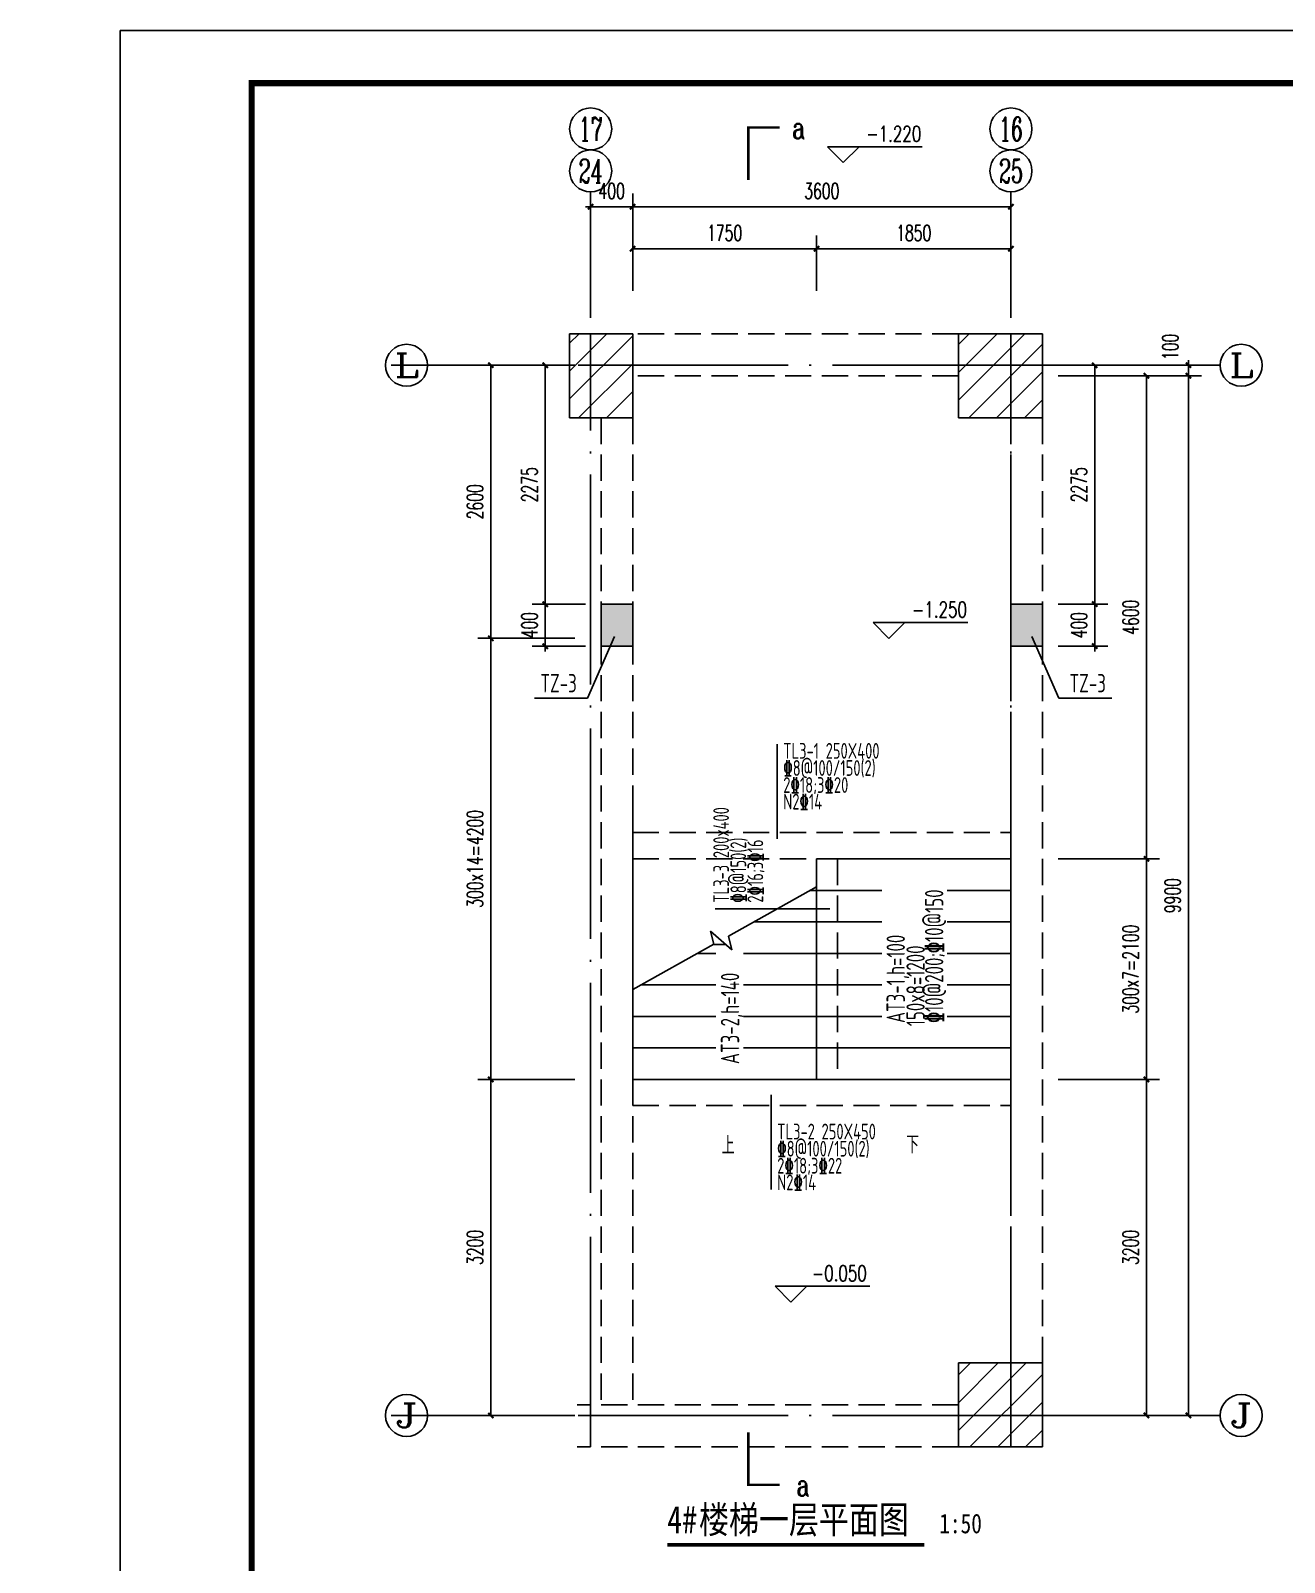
# Model space of a CAD drawing. Extents: x 239268 to 489116, y -316056 to -246175.
# Drawn here: x 369528 to 381459, y -295887 to -281302 of the extents above; entities that cross this region are included whole.
import ezdxf
from ezdxf.enums import TextEntityAlignment as Align

# ---------------------------------------------------------------- set-up
doc = ezdxf.new("R2010")
doc.units = 0
doc.header["$LTSCALE"] = 1000
doc.header["$MEASUREMENT"] = 0
doc.linetypes.add('DASH', pattern=[0.35, 0.25, -0.1])
doc.linetypes.add('DOTE', pattern=[2.42, 2, -0.2, 0.02, -0.2])
doc.layers.get('0').update_dxf_attribs({"linetype": 'CONTINUOUS'})
doc.layers.get('Defpoints').update_dxf_attribs({"color": 6, "linetype": 'CONTINUOUS'})
for name, color, linetype in [('3-ban', 84, 'CONTINUOUS'), ('3-HATCH', 8, 'CONTINUOUS'), ('3-liang-rein', 54, 'CONTINUOUS'), ('3-liang-s', 120, 'CONTINUOUS'), ('3-liang-xu', 120, 'DASH'), ('AXIS', 3, 'CONTINUOUS'), ('AXIS_TEXT', 7, 'CONTINUOUS'), ('COLUMN', 2, 'CONTINUOUS'), ('DIM_ELEV', 3, 'CONTINUOUS'), ('DIM_SYMB', 3, 'CONTINUOUS'), ('DOTE', 26, 'DOTE'), ('PUB_TEXT', 7, 'CONTINUOUS'), ('STAIR', 4, 'CONTINUOUS'), ('图框', 85, 'CONTINUOUS')]:
    doc.layers.add(name, color=color, linetype=linetype)
doc.styles.add('_TCH_AXIS', font='COMPLEX', dxfattribs={"bigfont": 'GBCBIG'})
doc.styles.add('_TCH_DIM', font='SIMPLEX', dxfattribs={"bigfont": 'GBCBIG'})
doc.styles.add('_TCH_LABEL', font='COMPLEX', dxfattribs={"bigfont": 'GBCBIG'})
doc.styles.add('COMPLEX', font='COMPLEX')
doc.styles.add('DIM_FONT', font='SIMPLEX.shx', dxfattribs={"width": 0.65})
doc.styles.add('TSSD_Rein', font='Tssdeng.shx', dxfattribs={"width": 0.7, "bigfont": 'hztxt.shx'})
doc.styles.add('房间名称', font='SIMHEI.TTF', dxfattribs={"width": 0.8})
doc.dimstyles.new('DIMN50', dxfattribs={"dimscale": 0.5, "dimtxt": 300, "dimasz": 100, "dimexe": 250, "dimexo": 300, "dimgap": 150, "dimtad": 1, "dimdec": 0, "dimzin": 0, "dimdsep": 46, "dimtxsty": 'DIM_FONT', "dimblk": 'ARCHTICK', "dimcen": 0.09, "dimclrt": 7, "dimazin": 2, "dimtfac": 1, "dimtdec": 0, "dimtix": 1, "dimtmove": 2, "dimatfit": 3, "dimfxl": 0, "dimtolj": 1, "dimtzin": 0, "dimarcsym": 0})

# ---------------------------------------------------------------- blocks, each defined once
blk = doc.blocks.new('_ArchTick')
at = {"color": 0, "linetype": 'ByBlock', "const_width": 0.4}
blk.add_lwpolyline([(-0.5, -0.5), (0.5, 0.5)], dxfattribs=at)
blk = doc.blocks.new('*D577')
at = {"layer": 'AXIS', "color": 0, "lineweight": -2}
for p, q in [((375257, -283367), (375257, -282854)), ((378857, -283367), (378857, -282854)), ((375257, -282979), (378857, -282979))]:
    blk.add_line(p, q, dxfattribs=at)
at = {"layer": 'Defpoints', "color": 0}
for p in [(378857, -282979), (375257, -283517), (378857, -283517)]:
    blk.add_point(p, dxfattribs=at)
at = {"layer": 'AXIS', "color": 0, "lineweight": -2, "xscale": 50, "yscale": 50, "zscale": 50, "rotation": 180}
blk.add_blockref('_ArchTick', (375257, -282979), dxfattribs=at)
at = {"layer": 'AXIS', "color": 0, "lineweight": -2, "xscale": 50, "yscale": 50, "zscale": 50}
blk.add_blockref('_ArchTick', (378857, -282979), dxfattribs=at)
at = {"layer": 'AXIS', "color": 7, "insert": (377057, -282829), "char_height": 150, "attachment_point": 5, "style": 'DIM_FONT'}
blk.add_mtext('\\A1;3600', dxfattribs=at)
blk = doc.blocks.new('*D578')
at = {"layer": 'AXIS', "color": 0, "lineweight": -2}
for p, q in [((374857, -283367), (374857, -282854)), ((375257, -283367), (375257, -282854)), ((374857, -282979), (374807, -282979)), ((374857, -282979), (375257, -282979)), ((375257, -282979), (375307, -282979))]:
    blk.add_line(p, q, dxfattribs=at)
at = {"layer": 'Defpoints', "color": 0}
for p in [(375257, -282979), (374857, -283517), (375257, -283517)]:
    blk.add_point(p, dxfattribs=at)
at = {"layer": 'AXIS', "color": 0, "lineweight": -2, "xscale": 50, "yscale": 50, "zscale": 50}
blk.add_blockref('_ArchTick', (374857, -282979), dxfattribs=at)
at = {"layer": 'AXIS', "color": 0, "lineweight": -2, "xscale": 50, "yscale": 50, "zscale": 50, "rotation": 180}
blk.add_blockref('_ArchTick', (375257, -282979), dxfattribs=at)
at = {"layer": 'AXIS', "color": 7, "insert": (375057, -282829), "char_height": 150, "attachment_point": 5, "style": 'DIM_FONT'}
blk.add_mtext('\\A1;400', dxfattribs=at)
blk = doc.blocks.new('*D579')
at = {"layer": 'AXIS', "color": 0, "lineweight": -2}
for p, q in [((377007, -283779), (377007, -283254)), ((377007, -283379), (378857, -283379)), ((378857, -283779), (378857, -283254))]:
    blk.add_line(p, q, dxfattribs=at)
at = {"layer": 'Defpoints', "color": 0}
for p in [(378857, -283379), (377007, -283929), (378857, -283929)]:
    blk.add_point(p, dxfattribs=at)
at = {"layer": 'AXIS', "color": 0, "lineweight": -2, "xscale": 50, "yscale": 50, "zscale": 50, "rotation": 180}
blk.add_blockref('_ArchTick', (377007, -283379), dxfattribs=at)
at = {"layer": 'AXIS', "color": 0, "lineweight": -2, "xscale": 50, "yscale": 50, "zscale": 50}
blk.add_blockref('_ArchTick', (378857, -283379), dxfattribs=at)
at = {"layer": 'AXIS', "color": 7, "insert": (377932, -283229), "char_height": 150, "attachment_point": 5, "style": 'DIM_FONT'}
blk.add_mtext('\\A1;1850', dxfattribs=at)
blk = doc.blocks.new('*D580')
at = {"layer": 'AXIS', "color": 0, "lineweight": -2}
for p, q in [((375257, -283779), (375257, -283254)), ((375257, -283379), (377007, -283379)), ((377007, -283779), (377007, -283254))]:
    blk.add_line(p, q, dxfattribs=at)
at = {"layer": 'Defpoints', "color": 0}
for p in [(377007, -283379), (375257, -283929), (377007, -283929)]:
    blk.add_point(p, dxfattribs=at)
at = {"layer": 'AXIS', "color": 0, "lineweight": -2, "xscale": 50, "yscale": 50, "zscale": 50, "rotation": 180}
blk.add_blockref('_ArchTick', (375257, -283379), dxfattribs=at)
at = {"layer": 'AXIS', "color": 0, "lineweight": -2, "xscale": 50, "yscale": 50, "zscale": 50}
blk.add_blockref('_ArchTick', (377007, -283379), dxfattribs=at)
at = {"layer": 'AXIS', "color": 7, "insert": (376132, -283229), "char_height": 150, "attachment_point": 5, "style": 'DIM_FONT'}
blk.add_mtext('\\A1;1750', dxfattribs=at)
blk = doc.blocks.new('*D642')
at = {"layer": 'AXIS', "color": 0, "lineweight": -2}
for p, q in [((374707, -291288), (373782, -291288)), ((373907, -294488), (373907, -291288)), ((374707, -294488), (373782, -294488))]:
    blk.add_line(p, q, dxfattribs=at)
at = {"layer": 'Defpoints', "color": 0}
for p in [(373907, -291288), (374857, -291288), (374857, -294488)]:
    blk.add_point(p, dxfattribs=at)
at = {"layer": 'AXIS', "color": 0, "lineweight": -2, "xscale": 50, "yscale": 50, "zscale": 50}
for p, rotation in [((373907, -291288), 90), ((373907, -294488), 270)]:
    blk.add_blockref('_ArchTick', p, dxfattribs=dict(at, rotation=rotation))
at = {"layer": 'AXIS', "color": 7, "insert": (373757, -292888), "char_height": 150, "attachment_point": 5, "rotation": 90, "style": 'DIM_FONT'}
blk.add_mtext('\\A1;3200', dxfattribs=at)
blk = doc.blocks.new('*D643')
at = {"layer": 'AXIS', "color": 0, "lineweight": -2}
for p, q in [((374707, -287088), (373782, -287088)), ((373907, -291288), (373907, -287088)), ((374707, -291288), (373782, -291288))]:
    blk.add_line(p, q, dxfattribs=at)
at = {"layer": 'Defpoints', "color": 0}
for p in [(373907, -287088), (374857, -287088), (374857, -291288)]:
    blk.add_point(p, dxfattribs=at)
at = {"layer": 'AXIS', "color": 0, "lineweight": -2, "xscale": 50, "yscale": 50, "zscale": 50}
for p, rotation in [((373907, -287088), 90), ((373907, -291288), 270)]:
    blk.add_blockref('_ArchTick', p, dxfattribs=dict(at, rotation=rotation))
at = {"layer": 'AXIS', "color": 7, "insert": (373757, -289188), "char_height": 150, "attachment_point": 5, "rotation": 90, "style": 'DIM_FONT'}
blk.add_mtext('\\A1;300x14=4200', dxfattribs=at)
blk = doc.blocks.new('*D644')
at = {"layer": 'AXIS', "color": 0, "lineweight": -2}
for p, q in [((374707, -284488), (373782, -284488)), ((373907, -287088), (373907, -284488)), ((374707, -287088), (373782, -287088))]:
    blk.add_line(p, q, dxfattribs=at)
at = {"layer": 'Defpoints', "color": 0}
for p in [(373907, -284488), (374857, -284488), (374857, -287088)]:
    blk.add_point(p, dxfattribs=at)
at = {"layer": 'AXIS', "color": 0, "lineweight": -2, "xscale": 50, "yscale": 50, "zscale": 50}
for p, rotation in [((373907, -284488), 90), ((373907, -287088), 270)]:
    blk.add_blockref('_ArchTick', p, dxfattribs=dict(at, rotation=rotation))
at = {"layer": 'AXIS', "color": 7, "insert": (373757, -285788), "char_height": 150, "attachment_point": 5, "rotation": 90, "style": 'DIM_FONT'}
blk.add_mtext('\\A1;2600', dxfattribs=at)
blk = doc.blocks.new('*D645')
at = {"layer": 'AXIS', "color": 0, "lineweight": -2}
for p, q in [((379307, -291288), (380271, -291288)), ((380146, -294488), (380146, -291288)), ((379307, -294488), (380271, -294488))]:
    blk.add_line(p, q, dxfattribs=at)
at = {"layer": 'Defpoints', "color": 0}
for p in [(379157, -291288), (380146, -291288), (379157, -294488)]:
    blk.add_point(p, dxfattribs=at)
at = {"layer": 'AXIS', "color": 0, "lineweight": -2, "xscale": 50, "yscale": 50, "zscale": 50}
for p, rotation in [((380146, -291288), 90), ((380146, -294488), 270)]:
    blk.add_blockref('_ArchTick', p, dxfattribs=dict(at, rotation=rotation))
at = {"layer": 'AXIS', "color": 7, "insert": (379996, -292888), "char_height": 150, "attachment_point": 5, "rotation": 90, "style": 'DIM_FONT'}
blk.add_mtext('\\A1;3200', dxfattribs=at)
blk = doc.blocks.new('*D646')
at = {"layer": 'AXIS', "color": 0, "lineweight": -2}
for p, q in [((379307, -289188), (380271, -289188)), ((380146, -291288), (380146, -289188)), ((379307, -291288), (380271, -291288))]:
    blk.add_line(p, q, dxfattribs=at)
at = {"layer": 'Defpoints', "color": 0}
for p in [(379157, -289188), (380146, -289188), (379157, -291288)]:
    blk.add_point(p, dxfattribs=at)
at = {"layer": 'AXIS', "color": 0, "lineweight": -2, "xscale": 50, "yscale": 50, "zscale": 50}
for p, rotation in [((380146, -289188), 90), ((380146, -291288), 270)]:
    blk.add_blockref('_ArchTick', p, dxfattribs=dict(at, rotation=rotation))
at = {"layer": 'AXIS', "color": 7, "insert": (379996, -290238), "char_height": 150, "attachment_point": 5, "rotation": 90, "style": 'DIM_FONT'}
blk.add_mtext('\\A1;300x7=2100', dxfattribs=at)
blk = doc.blocks.new('*D647')
at = {"layer": 'AXIS', "color": 0, "lineweight": -2}
for p, q in [((379307, -284588), (380271, -284588)), ((380146, -289188), (380146, -284588)), ((379307, -289188), (380271, -289188))]:
    blk.add_line(p, q, dxfattribs=at)
at = {"layer": 'Defpoints', "color": 0}
for p in [(379157, -284588), (380146, -284588), (379157, -289188)]:
    blk.add_point(p, dxfattribs=at)
at = {"layer": 'AXIS', "color": 0, "lineweight": -2, "xscale": 50, "yscale": 50, "zscale": 50}
for p, rotation in [((380146, -284588), 90), ((380146, -289188), 270)]:
    blk.add_blockref('_ArchTick', p, dxfattribs=dict(at, rotation=rotation))
at = {"layer": 'AXIS', "color": 7, "insert": (379996, -286888), "char_height": 150, "attachment_point": 5, "rotation": 90, "style": 'DIM_FONT'}
blk.add_mtext('\\A1;4600', dxfattribs=at)
blk = doc.blocks.new('*D429')
at = {"layer": 'AXIS', "color": 0, "lineweight": -2}
for p, q in [((379896, -284588), (380671, -284588)), ((380546, -294488), (380546, -284588)), ((379896, -294488), (380671, -294488))]:
    blk.add_line(p, q, dxfattribs=at)
at = {"layer": 'Defpoints', "color": 0}
for p in [(379746, -284588), (380546, -284588), (379746, -294488)]:
    blk.add_point(p, dxfattribs=at)
at = {"layer": 'AXIS', "color": 0, "lineweight": -2, "xscale": 50, "yscale": 50, "zscale": 50}
for p, rotation in [((380546, -284588), 90), ((380546, -294488), 270)]:
    blk.add_blockref('_ArchTick', p, dxfattribs=dict(at, rotation=rotation))
at = {"layer": 'AXIS', "color": 7, "insert": (380396, -289538), "char_height": 150, "attachment_point": 5, "rotation": 90, "style": 'DIM_FONT'}
blk.add_mtext('\\A1;9900', dxfattribs=at)
blk = doc.blocks.new('*D430')
at = {"layer": 'AXIS', "color": 0, "lineweight": -2}
for p, q in [((379896, -284488), (380671, -284488)), ((380546, -284488), (380546, -284438)), ((380546, -284588), (380546, -284488)), ((379896, -284588), (380671, -284588)), ((380546, -284588), (380546, -284638))]:
    blk.add_line(p, q, dxfattribs=at)
at = {"layer": 'Defpoints', "color": 0}
for p in [(379746, -284488), (380546, -284488), (379746, -284588)]:
    blk.add_point(p, dxfattribs=at)
at = {"layer": 'AXIS', "color": 0, "lineweight": -2, "xscale": 50, "yscale": 50, "zscale": 50}
for p, rotation in [((380546, -284488), 270), ((380546, -284588), 90)]:
    blk.add_blockref('_ArchTick', p, dxfattribs=dict(at, rotation=rotation))
at = {"layer": 'AXIS', "color": 7, "insert": (380374, -284313), "char_height": 150, "attachment_point": 5, "rotation": 90, "style": 'DIM_FONT'}
blk.add_mtext('\\A1;100', dxfattribs=at)
blk = doc.blocks.new('_AXISO')
blk.add_circle((0, 0), 0.5)
at = {"layer": 'AXIS_TEXT', "style": 'COMPLEX', "width": 1.041667}
blk.add_attdef('A', text='', height=0.56, dxfattribs=at).set_placement((-0.25, -0.28), (0.25, -0.28), align=Align.FIT)
blk = doc.blocks.new('TJAD_TK_A1')
at = {"layer": '图框'}
for p in [(1341.38, 950.45), (500.38, 356.45)]:
    blk.add_line(p, (500.38, 950.45), dxfattribs=at)
at = {"layer": '图框', "const_width": 1.2}
blk.add_lwpolyline([(1331.38, 940.45), (525.38, 940.45), (525.38, 366.45), (1331.38, 366.45)], close=True, dxfattribs=at)
blk = doc.blocks.new('*D769')
at = {"layer": '3-liang-s', "color": 0, "lineweight": -2}
for p, q in [((374707, -284488), (374300, -284488)), ((374425, -284488), (374425, -286763)), ((374807, -286763), (374300, -286763))]:
    blk.add_line(p, q, dxfattribs=at)
at = {"layer": 'Defpoints', "color": 0}
for p in [(374857, -284488), (374425, -286763), (374957, -286763)]:
    blk.add_point(p, dxfattribs=at)
at = {"layer": '3-liang-s', "color": 0, "lineweight": -2, "xscale": 50, "yscale": 50, "zscale": 50}
for p, rotation in [((374425, -284488), 90), ((374425, -286763), 270)]:
    blk.add_blockref('_ArchTick', p, dxfattribs=dict(at, rotation=rotation))
at = {"layer": '3-liang-s', "color": 7, "insert": (374275, -285626), "char_height": 150, "attachment_point": 5, "rotation": 90, "style": 'DIM_FONT'}
blk.add_mtext('\\A1;2275', dxfattribs=at)
blk = doc.blocks.new('*D770')
at = {"layer": '3-liang-s', "color": 0, "lineweight": -2}
for p, q in [((374425, -286763), (374425, -286713)), ((374807, -286763), (374300, -286763)), ((374425, -286763), (374425, -287163)), ((374807, -287163), (374300, -287163)), ((374425, -287163), (374425, -287213))]:
    blk.add_line(p, q, dxfattribs=at)
at = {"layer": 'Defpoints', "color": 0}
for p in [(374957, -286763), (374425, -287163), (374957, -287163)]:
    blk.add_point(p, dxfattribs=at)
at = {"layer": '3-liang-s', "color": 0, "lineweight": -2, "xscale": 50, "yscale": 50, "zscale": 50}
for p, rotation in [((374425, -286763), 270), ((374425, -287163), 90)]:
    blk.add_blockref('_ArchTick', p, dxfattribs=dict(at, rotation=rotation))
at = {"layer": '3-liang-s', "color": 7, "insert": (374275, -286963), "char_height": 150, "attachment_point": 5, "rotation": 90, "style": 'DIM_FONT'}
blk.add_mtext('\\A1;400', dxfattribs=at)
blk = doc.blocks.new('*D771')
at = {"layer": '3-liang-s', "color": 0, "lineweight": -2}
for p, q in [((379152, -284488), (379779, -284488)), ((379654, -284488), (379654, -286763)), ((379307, -286763), (379779, -286763))]:
    blk.add_line(p, q, dxfattribs=at)
at = {"layer": 'Defpoints', "color": 0}
for p in [(379002, -284488), (379157, -286763), (379654, -286763)]:
    blk.add_point(p, dxfattribs=at)
at = {"layer": '3-liang-s', "color": 0, "lineweight": -2, "xscale": 50, "yscale": 50, "zscale": 50}
for p, rotation in [((379654, -284488), 90), ((379654, -286763), 270)]:
    blk.add_blockref('_ArchTick', p, dxfattribs=dict(at, rotation=rotation))
at = {"layer": '3-liang-s', "color": 7, "insert": (379504, -285626), "char_height": 150, "attachment_point": 5, "rotation": 90, "style": 'DIM_FONT'}
blk.add_mtext('\\A1;2275', dxfattribs=at)
blk = doc.blocks.new('*D772')
at = {"layer": '3-liang-s', "color": 0, "lineweight": -2}
for p, q in [((379654, -286763), (379654, -286713)), ((379307, -286763), (379779, -286763)), ((379654, -286763), (379654, -287163)), ((379307, -287163), (379779, -287163)), ((379654, -287163), (379654, -287213))]:
    blk.add_line(p, q, dxfattribs=at)
at = {"layer": 'Defpoints', "color": 0}
for p in [(379157, -286763), (379157, -287163), (379654, -287163)]:
    blk.add_point(p, dxfattribs=at)
at = {"layer": '3-liang-s', "color": 0, "lineweight": -2, "xscale": 50, "yscale": 50, "zscale": 50}
for p, rotation in [((379654, -286763), 270), ((379654, -287163), 90)]:
    blk.add_blockref('_ArchTick', p, dxfattribs=dict(at, rotation=rotation))
at = {"layer": '3-liang-s', "color": 7, "insert": (379504, -286963), "char_height": 150, "attachment_point": 5, "rotation": 90, "style": 'DIM_FONT'}
blk.add_mtext('\\A1;400', dxfattribs=at)
blk = doc.blocks.new('*D830')
at = {"layer": '3-ban', "color": 0, "lineweight": -2}
for p, q in [((329696, -308558), (329088, -308558)), ((329213, -308558), (329213, -308508)), ((329213, -308558), (329213, -308668)), ((329806, -308668), (329088, -308668)), ((329213, -308668), (329213, -308718))]:
    blk.add_line(p, q, dxfattribs=at)
at = {"layer": '3-liang-s', "color": 0, "lineweight": -2}
for p, q in [((422981, -284372), (422606, -284372)), ((422731, -284372), (422731, -284322)), ((422731, -284472), (422731, -284372)), ((422981, -284472), (422606, -284472)), ((422731, -284472), (422731, -284522))]:
    blk.add_line(p, q, dxfattribs=at)
at = {"layer": 'Defpoints', "color": 0}
for p in [(422731, -284372), (423131, -284372), (423131, -284472), (329846, -308558), (329213, -308668), (329956, -308668)]:
    blk.add_point(p, dxfattribs=at)
at = {"layer": '3-ban', "color": 0, "lineweight": -2, "xscale": 50, "yscale": 50, "zscale": 50}
for p, rotation in [((329213, -308558), 270), ((329213, -308668), 90)]:
    blk.add_blockref('_ArchTick', p, dxfattribs=dict(at, rotation=rotation))
at = {"layer": '3-liang-s', "color": 0, "lineweight": -2, "xscale": 50, "yscale": 50, "zscale": 50}
for p, rotation in [((422731, -284372), 270), ((422731, -284472), 90)]:
    blk.add_blockref('_ArchTick', p, dxfattribs=dict(at, rotation=rotation))
at = {"layer": '3-ban', "color": 7, "insert": (328880, -308613), "char_height": 150, "attachment_point": 5, "rotation": 90, "style": 'DIM_FONT'}
blk.add_mtext('\\A1;50', dxfattribs=at)
at = {"layer": '3-liang-s', "color": 7, "insert": (422581, -284422), "char_height": 150, "attachment_point": 5, "rotation": 90, "style": 'DIM_FONT'}
blk.add_mtext('\\A1;100', dxfattribs=at)
blk = doc.blocks.new('*D831')
at = {"layer": '3-ban', "color": 0, "lineweight": -2}
for p, q in [((329806, -308668), (329088, -308668)), ((329213, -308668), (329213, -309108)), ((329916, -309108), (329088, -309108))]:
    blk.add_line(p, q, dxfattribs=at)
at = {"layer": '3-liang-s', "color": 0, "lineweight": -2}
for p, q in [((432013, -284372), (431638, -284372)), ((431763, -284872), (431763, -284372)), ((432013, -284872), (431638, -284872))]:
    blk.add_line(p, q, dxfattribs=at)
at = {"layer": 'Defpoints', "color": 0}
for p in [(431763, -284372), (432163, -284372), (432163, -284872), (329956, -308668), (329213, -309108), (330066, -309108)]:
    blk.add_point(p, dxfattribs=at)
at = {"layer": '3-ban', "color": 0, "lineweight": -2, "xscale": 50, "yscale": 50, "zscale": 50}
for p, rotation in [((329213, -308668), 90), ((329213, -309108), 270)]:
    blk.add_blockref('_ArchTick', p, dxfattribs=dict(at, rotation=rotation))
at = {"layer": '3-liang-s', "color": 0, "lineweight": -2, "xscale": 50, "yscale": 50, "zscale": 50}
for p, rotation in [((431763, -284372), 90), ((431763, -284872), 270)]:
    blk.add_blockref('_ArchTick', p, dxfattribs=dict(at, rotation=rotation))
at = {"layer": '3-ban', "color": 7, "insert": (329063, -308888), "char_height": 150, "attachment_point": 5, "rotation": 90, "style": 'DIM_FONT'}
blk.add_mtext('\\A1;200', dxfattribs=at)
at = {"layer": '3-liang-s', "color": 7, "insert": (431613, -284622), "char_height": 150, "attachment_point": 5, "rotation": 90, "style": 'DIM_FONT'}
blk.add_mtext('\\A1;500', dxfattribs=at)

msp = doc.modelspace()

# ---------------------------------------------------------------- hatches: boundary and pattern name
at = {"layer": '3-HATCH'}
h = msp.add_hatch(dxfattribs=at)
h.set_pattern_fill('ANSI31', color=256, scale=1500, style=0)
h.paths.add_polyline_path([(375257.1, -284188), (374657.1, -284188), (374657.1, -284988), (375257.1, -284988)])
h = msp.add_hatch(dxfattribs=at)
h.set_pattern_fill('ANSI31', color=256, scale=1500, style=0)
h.paths.add_polyline_path([(379157.1, -284188), (378357.1, -284188), (378357.1, -284988), (379157.1, -284988)])
for points in [[(374957.1, -287163), (375257.1, -287163), (375257.1, -286763), (374957.1, -286763)], [(378857.1, -287163), (379157.1, -287163), (379157.1, -286763), (378857.1, -286763)]]:
    msp.add_hatch(color=256, dxfattribs=at).paths.add_polyline_path(points)
h = msp.add_hatch(dxfattribs=at)
h.set_pattern_fill('ANSI31', color=256, scale=1500, style=0)
h.paths.add_polyline_path([(379157.1, -293988), (378357.1, -293988), (378357.1, -294788), (379157.1, -294788)])

# ---------------------------------------------------------------- linework, layer by layer
at = {"layer": '3-ban'}
for p, q in [((375083.8, -287071.9), (374827.1, -287658.9)), ((379054.9, -287071.9), (379311.6, -287658.9)), ((374827.1, -287658.9), (374323.2, -287658.9)), ((379311.6, -287658.9), (379815.6, -287658.9))]:
    msp.add_line(p, q, dxfattribs=at)
at = {"layer": '3-liang-rein'}
for p, q in [((376632.2, -288998.3), (376632.2, -288097.4)), ((377134.2, -289665.1), (376041.1, -289665.1)), ((376574.9, -292337.3), (376574.9, -291436.4))]:
    msp.add_line(p, q, dxfattribs=at)
at = {"layer": '3-liang-xu'}
for p, q in [((378357.1, -284188), (375257.1, -284188)), ((378357.1, -284588), (375257.1, -284588)), ((374957.1, -284988), (374957.1, -294388)), ((375257.1, -284988), (375257.1, -294388)), ((378857.1, -284988), (378857.1, -293988)), ((378857.1, -284988), (378857.1, -293988)), ((379157.1, -284988), (379157.1, -293988)), ((375257.1, -288938), (378857.1, -288938)), ((375257.1, -289188), (378857.1, -289188)), ((377207.1, -289188), (377207.1, -291288)), ((375257.1, -291288), (378857.1, -291288)), ((375257.1, -291538), (378857.1, -291538)), ((378357.1, -294388), (374730.2, -294388)), ((378357.1, -294788), (374730.2, -294788))]:
    msp.add_line(p, q, dxfattribs=at)
at = {"layer": 'AXIS'}
for p, q in [((374857.1, -282438), (374857.1, -282438)), ((378857.1, -282438), (378857.1, -282438)), ((374857.1, -284038), (374857.1, -282838)), ((378857.1, -284038), (378857.1, -282838)), ((374507.1, -284488), (373305.4, -284488)), ((379157.1, -284488), (380848.2, -284488)), ((374507.1, -294488), (373305.4, -294488)), ((379157.1, -294488), (380848.2, -294488))]:
    msp.add_line(p, q, dxfattribs=at)
at = {"layer": 'COLUMN'}
for p, q in [((374657.1, -284188), (374657.1, -284988)), ((375257.1, -284188), (374657.1, -284188)), ((375257.1, -284988), (375257.1, -284188)), ((378357.1, -284188), (378357.1, -284988)), ((379157.1, -284188), (378357.1, -284188)), ((379157.1, -284988), (379157.1, -284188)), ((374657.1, -284988), (375257.1, -284988)), ((378357.1, -284988), (379157.1, -284988)), ((378357.1, -293988), (378357.1, -294788)), ((379157.1, -293988), (378357.1, -293988)), ((379157.1, -294788), (379157.1, -293988)), ((378357.1, -294788), (379157.1, -294788))]:
    msp.add_line(p, q, dxfattribs=at)
for points in [[(374957.1, -287163), (375257.1, -287163), (375257.1, -286763), (374957.1, -286763)], [(378857.1, -287163), (379157.1, -287163), (379157.1, -286763), (378857.1, -286763)]]:
    msp.add_lwpolyline(points, close=True, dxfattribs=at)
at = {"layer": 'DIM_ELEV'}
for p, q in [((377261.1, -282558.7), (377111.1, -282408.7)), ((377111.1, -282408.7), (378011.1, -282408.7)), ((377261.1, -282558.7), (377411.1, -282408.7)), ((377696.1, -287088.6), (377546.1, -286938.6)), ((377546.1, -286938.6), (378446.1, -286938.6)), ((377696.1, -287088.6), (377846.1, -286938.6)), ((376762.8, -293408.4), (376612.8, -293258.4)), ((376612.8, -293258.4), (377512.8, -293258.4)), ((376762.8, -293408.4), (376912.8, -293258.4))]:
    msp.add_line(p, q, dxfattribs=at)
at = {"layer": 'DIM_SYMB'}
for points, const_width in [([(376356.8, -282724), (376356.8, -282224), (376656.8, -282224)], 25), ([(376656.8, -295148.4), (376356.8, -295148.4), (376356.8, -294648.4)], 25), ([(375585.8, -295721.2), (378034, -295721.2)], 35)]:
    msp.add_lwpolyline(points, dxfattribs=dict(at, const_width=const_width))
for points in [[(376157.1, -291809.7, 0, 0, 0), (376157.1, -291359.7, 40, 0, 0), (376157.1, -291209.7, 0, 0, 0)], [(377907.1, -291805.2, 0, 0, 0), (377907.1, -291355.2, 40, 0, 0), (377907.1, -291205.2, 0, 0, 0)]]:
    msp.add_lwpolyline(points, format="xyseb", dxfattribs=at)
at = {"layer": 'DOTE'}
for p, q in [((374857.1, -294788), (374857.1, -284188)), ((378857.1, -294788), (378857.1, -284188)), ((379157.1, -284488), (372959.9, -284488)), ((379157.1, -294488), (372959.9, -294488))]:
    msp.add_line(p, q, dxfattribs=at)
at = {"layer": 'STAIR'}
for p, q in [((375257.1, -291288), (375257.1, -288718.9)), ((377007.1, -289188), (378857.1, -289188)), ((377007.1, -291288), (377007.1, -289188)), ((378857.1, -291138), (378857.1, -289188)), ((378857.1, -291288), (378857.1, -289188)), ((378857.1, -291288), (378857.1, -289188)), ((377007.1, -289452.9), (376168.1, -289922.8)), ((376944.5, -289488), (377007.1, -289488)), ((377007.1, -291138), (377007.1, -289452.9)), ((377007.1, -289488), (377627.5, -289488)), ((378248.9, -289488), (378857.1, -289488)), ((376408.8, -289788), (377007.1, -289788)), ((377007.1, -289788), (377627.5, -289788)), ((378248.9, -289788), (378857.1, -289788)), ((376201.3, -290053.6), (375997.6, -289878.1)), ((375997.6, -289878.1), (376028.8, -290000.8)), ((376168.1, -289922.8), (376201.3, -290053.6)), ((376028.8, -290000.8), (375257.1, -290432.9)), ((375873, -290088), (376049.9, -290088)), ((376026.6, -290002), (376141.4, -290002)), ((376312.2, -290088), (377007.1, -290088)), ((377007.1, -290088), (377627.5, -290088)), ((378248.9, -290088), (378857.1, -290088)), ((375337.3, -290388), (376049.9, -290388)), ((376312.2, -290388), (377007.1, -290388)), ((377007.1, -290388), (377627.5, -290388)), ((378248.9, -290388), (378857.1, -290388)), ((375257.1, -290688), (376049.9, -290688)), ((376312.2, -290688), (377007.1, -290688)), ((377007.1, -290688), (377627.5, -290688)), ((378248.9, -290688), (378857.1, -290688)), ((375257.1, -290988), (376049.9, -290988)), ((376312.2, -290988), (377007.1, -290988)), ((377007.1, -290988), (378857.1, -290988)), ((375257.1, -291288), (376957.1, -291288)), ((376957.1, -291288), (378857.1, -291288))]:
    msp.add_line(p, q, dxfattribs=at)
at = {"layer": '图框'}
msp.add_lwpolyline([(370381.1, -281301.7), (412431.1, -281301.7), (412431.1, -311001.7), (370381.1, -311001.7)], close=True, dxfattribs=at)

# ---------------------------------------------------------------- block references
at = {"layer": 'AXIS'}
ref = msp.add_blockref('_AXISO', (374857.1, -282238), dxfattribs=dict(at, xscale=400, yscale=400, zscale=400))
ref.add_attrib('A', '17', dxfattribs={"layer": 'AXIS_TEXT', "height": 226.27, "style": '_TCH_AXIS', "width": 0.724138}).set_placement((374744, -282351.2), (374970.3, -282351.2), align=Align.FIT)
ref = msp.add_blockref('_AXISO', (378857.1, -282238), dxfattribs=dict(at, xscale=400, yscale=400, zscale=400))
ref.add_attrib('A', '16', dxfattribs={"layer": 'AXIS_TEXT', "height": 226.27, "style": '_TCH_AXIS', "width": 0.724138}).set_placement((378744, -282351.2), (378970.3, -282351.2), align=Align.FIT)
ref = msp.add_blockref('_AXISO', (374857.1, -282638), dxfattribs=dict(at, xscale=400, yscale=400, zscale=400))
ref.add_attrib('A', '24', dxfattribs={"layer": 'AXIS_TEXT', "height": 226.27, "style": '_TCH_AXIS', "width": 0.583333}).set_placement((374744, -282751.2), (374970.3, -282751.2), align=Align.FIT)
ref = msp.add_blockref('_AXISO', (378857.1, -282638), dxfattribs=dict(at, xscale=400, yscale=400, zscale=400))
ref.add_attrib('A', '25', dxfattribs={"layer": 'AXIS_TEXT', "height": 226.27, "style": '_TCH_AXIS', "width": 0.617647}).set_placement((378744, -282751.2), (378970.3, -282751.2), align=Align.FIT)
ref = msp.add_blockref('_AXISO', (373105.4, -284488), dxfattribs=dict(at, xscale=400, yscale=400, zscale=400))
ref.add_attrib('A', 'L', dxfattribs={"layer": 'AXIS_TEXT', "height": 226.3, "style": '_TCH_AXIS', "width": 1.4}).set_placement((372992.2, -284601.2), (373218.5, -284601.2), align=Align.FIT)
ref = msp.add_blockref('_AXISO', (381048.2, -284488), dxfattribs=dict(at, xscale=400, yscale=400, zscale=400))
ref.add_attrib('A', 'L', dxfattribs={"layer": 'AXIS_TEXT', "height": 226.3, "style": '_TCH_AXIS', "width": 1.4}).set_placement((380935.1, -284601.2), (381161.4, -284601.2), align=Align.FIT)
ref = msp.add_blockref('_AXISO', (373105.4, -294488), dxfattribs=dict(at, xscale=400, yscale=400, zscale=400))
ref.add_attrib('A', 'J', dxfattribs={"layer": 'AXIS_TEXT', "height": 226.3, "style": '_TCH_AXIS', "width": 1.909091}).set_placement((372992.2, -294601.2), (373218.5, -294601.2), align=Align.FIT)
ref = msp.add_blockref('_AXISO', (381048.2, -294488), dxfattribs=dict(at, xscale=400, yscale=400, zscale=400))
ref.add_attrib('A', 'J', dxfattribs={"layer": 'AXIS_TEXT', "height": 226.3, "style": '_TCH_AXIS', "width": 1.909091}).set_placement((380935.1, -294601.2), (381161.4, -294601.2), align=Align.FIT)
at = {"layer": '图框', "xscale": 50, "yscale": 50, "zscale": 50}
msp.add_blockref('TJAD_TK_A1', (345362.1, -328824.2), dxfattribs=at)

# ---------------------------------------------------------------- texts
at = {"layer": '3-ban', "style": 'TSSD_Rein', "width": 0.7}
for p in [(374551.7, -287514.9, 1920), (379587.1, -287514.9, 1920)]:
    msp.add_text('TZ-3', height=175, dxfattribs=at).set_placement(p, align=Align.MIDDLE)
for s, p in [('%%13210@200;%%13210@150', (378213.8, -290750.4)), ('AT3-1,h=100', (377848.1, -290751.4)), ('150x8=1200', (378036.8, -290781.7)), ('AT3-2,h=140', (376271.2, -291142.2))]:
    msp.add_text(s, height=175, rotation=90, dxfattribs=at).set_placement(p)
at = {"layer": '3-liang-rein', "style": 'TSSD_Rein', "width": 0.7}
for s, p in [('TL3-1 250X400', (376690.1, -288234.5)), ('%%1328@100/150(2)', (376690.1, -288397.9)), ('2%%13218;3%%13220', (376690.1, -288560)), ('N2%%13214', (376690.1, -288718.3)), ('TL3-2 250X450', (376632.7, -291859.5)), ('%%1328@100/150(2)', (376632.7, -292023)), ('2%%13218;3%%13222', (376632.7, -292185.1)), ('N2%%13214', (376632.7, -292343.4))]:
    msp.add_text(s, height=150, dxfattribs=at).set_placement(p)
for s, p in [('TL3-3 200x400', (376173.8, -289605.2)), ('%%1328@150(2)', (376337.2, -289605.2)), ('2%%13216;3%%13216', (376499.3, -289605.2))]:
    msp.add_text(s, height=150, rotation=90, dxfattribs=at).set_placement(p)
at = {"layer": 'PUB_TEXT'}
for s, height, style, width, p in [('a', 212.5, '_TCH_LABEL', 0.705882, (376774.1, -282330.2)), ('-1.220', 148.75, '_TCH_DIM', 0.705882, (377481.1, -282358.7)), ('-1.250', 148.75, '_TCH_DIM', 0.705882, (377916.1, -286888.6)), ('-0.050', 148.75, '_TCH_DIM', 0.705882, (376962.8, -293208.4)), ('a', 212.5, '_TCH_LABEL', 0.705882, (376815.7, -295254.7)), ('楼梯一层平面图', 261.39, '房间名称', 0.8, (375888.2, -295609.9)), ('4#', 261.39, '房间名称', 0.8, (375585.8, -295609.9)), ('1:50', 186.71, '房间名称', 0.8, (378174, -295609.9))]:
    msp.add_text(s, height=height, dxfattribs=dict(at, style=style, width=width)).set_placement(p)
at = {"layer": 'PUB_TEXT', "style": '_TCH_DIM'}
for s, p in [('上', (376105, -292001)), ('下', (377859.7, -291993.7))]:
    msp.add_text(s, height=168.8, dxfattribs=at).set_placement(p)

# ---------------------------------------------------------------- dimensions: what is measured, and where the dimension line sits
at = {"layer": '3-ban'}
dim = msp.add_linear_dim(base=(329212.7, -308668.4), p1=(329846.4, -308558.4), p2=(329956.4, -308668.4), angle=90, text='50', dimstyle='DIMN50', dxfattribs=at)
dim.commit()
dim.dimension.update_dxf_attribs({"geometry": '*D830', "text_midpoint": (328879.6, -308613.4), "dimtype": 160})
dim = msp.add_linear_dim(base=(329212.7, -309108.4), p1=(329956.4, -308668.4), p2=(330066.4, -309108.4), angle=90, text='200', dimstyle='DIMN50', dxfattribs=at)
dim.commit()
dim.dimension.update_dxf_attribs({"geometry": '*D831', "text_midpoint": (329062.7, -308888.4)})
at = {"layer": '3-liang-s'}
for base, p1, p2, picture, middle in [((422731.3, -284372.1), (423131.3, -284472.1), (423131.3, -284372.1), '*D830', (422581.3, -284422.1)), ((431763.3, -284372.1), (432163.3, -284872.1), (432163.3, -284372.1), '*D831', (431613.3, -284622.1)), ((374424.7, -286763), (374857.1, -284488), (374957.1, -286763), '*D769', (374274.7, -285625.5)), ((379654.4, -286763), (379001.9, -284488), (379157.1, -286763), '*D771', (379504.4, -285625.5)), ((374424.7, -287163), (374957.1, -286763), (374957.1, -287163), '*D770', (374274.7, -286963)), ((379654.4, -287163), (379157.1, -286763), (379157.1, -287163), '*D772', (379504.4, -286963))]:
    dim = msp.add_linear_dim(base=base, p1=p1, p2=p2, angle=90, dimstyle='DIMN50', dxfattribs=at)
    dim.commit()
    dim.dimension.update_dxf_attribs({"geometry": picture, "text_midpoint": middle})
at = {"layer": 'AXIS'}
for p1, p2, distance, picture, middle in [((374857.1, -283516.6), (375257.1, -283516.6), 537.5, '*D578', (375057.1, -282829.1)), ((375257.1, -283516.6), (378857.1, -283516.6), 537.5, '*D577', (377057.1, -282829.1)), ((375257.1, -283929.1), (377007.1, -283929.1), 550, '*D580', (376132.1, -283229.1)), ((377007.1, -283929.1), (378857.1, -283929.1), 550, '*D579', (377932.1, -283229.1)), ((374857.1, -287088), (374857.1, -284488), 950, '*D644', (373757.1, -285788)), ((379157.1, -289188), (379157.1, -284588), -989.3, '*D647', (379996.5, -286888)), ((379746.5, -294488), (379746.5, -284588), -800, '*D429', (380396.5, -289538)), ((374857.1, -294488), (374857.1, -291288), 950, '*D642', (373757.1, -292888)), ((379157.1, -294488), (379157.1, -291288), -989.3, '*D645', (379996.5, -292888))]:
    dim = msp.add_aligned_dim(p1=p1, p2=p2, distance=distance, dimstyle='DIMN50', dxfattribs=at)
    dim.commit()
    dim.dimension.update_dxf_attribs({"geometry": picture, "text_midpoint": middle})
dim = msp.add_linear_dim(base=(380546.5, -284488), p1=(379746.5, -284588), p2=(379746.5, -284488), angle=89.99998, dimstyle='DIMN50', dxfattribs=at)
dim.commit()
dim.dimension.update_dxf_attribs({"geometry": '*D430', "text_midpoint": (380374, -284313), "dimtype": 161})
for p1, p2, distance, text, picture, middle in [((374857.1, -291288), (374857.1, -287088), 950, '300x14=4200', '*D643', (373757.1, -289188)), ((379157.1, -291288), (379157.1, -289188), -989.3, '300x7=2100', '*D646', (379996.5, -290238))]:
    dim = msp.add_aligned_dim(p1=p1, p2=p2, distance=distance, text=text, dimstyle='DIMN50', dxfattribs=at)
    dim.commit()
    dim.dimension.update_dxf_attribs({"geometry": picture, "text_midpoint": middle})

doc.saveas('drawing.dxf')
